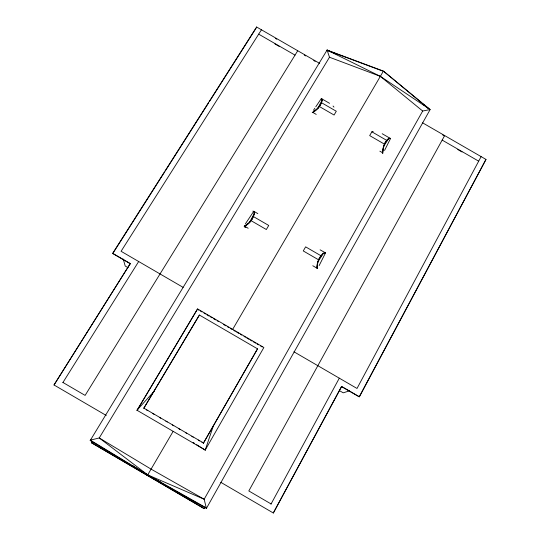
<?xml version="1.0" encoding="UTF-8"?>
<svg xmlns="http://www.w3.org/2000/svg" width="540" height="540" viewBox="0 0 540 540"><rect width="100%" height="100%" fill="white"/><g stroke="black" fill="none" stroke-linecap="round" stroke-linejoin="round"><path stroke-width="0.81" d="M317.304 268.542C317.021 262.75 319.025 255.494 324.614 252.734L325.539 252.875L319.133 265.606M331.729 52.231L327.091 50.078L383.407 71.091L430.144 109.553L206.415 508.397L147.528 475.2L90.207 440.512L90.302 440.14L99.245 437.96L151.085 469.132L204.161 499.237L206.415 508.397M382.786 153.367C383.144 148.136 384.122 140.285 389.799 138.119L390.521 138.544L384.554 150.431M315.772 106.839L321.307 98.55L321.995 98.948C322.502 104.598 317.209 109.418 312.95 112.496L316.231 114.399M197.566 308.927L137.072 410.333L197.566 308.927L263.871 347.49L205.207 450.083L196.688 444.717M199.415 315.043L143.863 408.152L199.415 315.043L257.533 348.847L203.492 443.023L257.533 348.847M252.855 211.079L254.313 211.97C254.333 217.924 249.656 223.324 244.769 226.287L248.177 228.265M256.514 27.506L256.608 27L319.7 63.423M319.721 257.661L317.729 262.143L316.872 268.117L312.781 265.741M385.526 142.088L383.609 146.408L382.482 152.692L379.85 151.173M312.336 112.664C317.176 110.079 321.057 105.158 322.279 99.819L321.307 98.55L329.596 103.336M320.112 249.845L325.539 252.875L323.494 253.193C319.538 257.053 316.15 262.892 317.142 268.616M382.192 133.724L390.521 138.544L388.868 138.294C384.791 141.946 382.259 147.785 382.664 153.313M244.222 226.314C249.5 224.107 252.99 218.511 254.441 213.151L253.773 211.268L245.417 223.81M205.207 450.083L213.428 425.669M312.235 112.59L317.776 108.365L322.279 99.819M244.215 226.145L249.46 222.541L254.441 213.151M485.987 159.428L359.424 396.785L341.692 386.478L273.328 513L341.469 386.552L359.181 396.853L485.987 159.428L422.618 122.843M160.873 482.267L147.528 475.2L173.165 431.305M481.12 156.62L357.014 388.463L293.935 351.79M270.972 504.158L339.309 378.169M444.663 135.574L248.819 490.948L271.087 503.948M90.207 440.512L327.091 50.078L380.363 76.356L430.144 109.553L422.685 111.031L204.161 499.237L147.71 474.869L90.302 440.14M92.489 441.423L91.618 442.861L204.181 508.619L204.957 507.067M373.214 131.605L371.871 131.807L369.684 135.608L384.487 144.16M232.605 329.474L383.407 71.091L421.558 102.755M327.091 50.078L329.488 57.24L99.245 437.96L147.71 474.869L206.672 508.12M91.618 442.861L92.603 441.43M297.729 50.74L85.111 395.401L62.951 382.475M62.829 382.671L138.679 261.522M106.258 415.476L54.014 384.98L130.302 263.554L112.678 253.307L256.608 27M130.302 263.554L54.014 384.98M261.448 29.795L121.082 251.289L183.141 287.375M130.363 263.797L112.766 253.557L164.295 172.523M165.2 171.099L208.595 102.856M209.5 101.439L256.061 28.222M317.729 262.143L323.494 253.193M383.609 146.408L388.868 138.294M313.463 110.295L314.847 108.223M317.776 108.365L320.578 104.558M249.46 222.541L252.362 218.599M154.244 391.156L136.951 410.225L205.301 450.097M349.36 390.879L343.217 392.823L339.66 390.757M327.071 50.294L382.529 70.99M329.488 57.24L380.363 76.356L422.685 111.031M244.316 226.888L245.828 227.482M333.281 52.873L335.617 53.838M275.332 38.374L276.784 39.211M304.29 55.094L305.741 55.931M313.706 60.527L315.151 61.364M442.706 135.007L444.163 135.851M258.687 34.148L295.022 55.127M442.172 140.096L478.683 161.177M274.907 43.929L279.153 46.379M457.745 149.506L462.011 151.963M321.543 102.722L336.305 111.254L334.071 115.027L319.295 106.481M371.871 131.807L386.654 140.346M253.773 211.268L257.837 213.624M253.429 216.581L268.738 225.457L266.335 229.52L251.006 220.631M320.956 255.737L305.627 246.847L303.271 250.945L318.62 259.848M128.041 267.678L125.213 266.038L123.262 259.085M197.505 309.346L198.956 310.19M200.407 311.033L201.859 311.877M204.039 313.146L205.49 313.99M206.948 314.834L209.122 316.103M210.58 316.946L212.031 317.79M213.482 318.641L215.663 319.903M217.114 320.747L218.572 321.597M223.654 324.554L225.835 325.822M227.286 326.666L228.737 327.51M230.189 328.354L232.369 329.623M233.82 330.466L235.278 331.31M236.729 332.154L238.91 333.423M240.361 334.267L241.812 335.117M243.992 336.38L245.444 337.223M246.901 338.074L249.075 339.336M250.533 340.187L251.984 341.03M253.435 341.874L255.616 343.143M257.067 343.987L258.525 344.831M260.699 346.1L262.156 346.943M143.863 408.152L203.621 443.009M146.36 409.813L147.805 410.65M152.847 413.6L154.292 414.437M159.341 417.38L160.778 418.223M165.827 421.166L167.272 422.01M172.314 424.953L173.759 425.797M178.808 428.74L180.245 429.577M185.294 432.526L186.739 433.364M191.781 436.307L193.226 437.15M198.275 440.093L199.712 440.937M201.879 442.199L203.317 443.036M220.786 482.315L273.328 513M91.733 442.868L204.181 508.619M193.138 442.483L194.555 443.374M132.651 465.656L134.069 466.567M136.195 467.93L147.528 475.2M423.353 104.618L424.676 105.631M426.006 106.643L427.997 108.169M422.854 103.822L424.798 105.422M426.094 106.488L428.038 108.088M333.045 106.036L333.963 107.116"/></g></svg>
